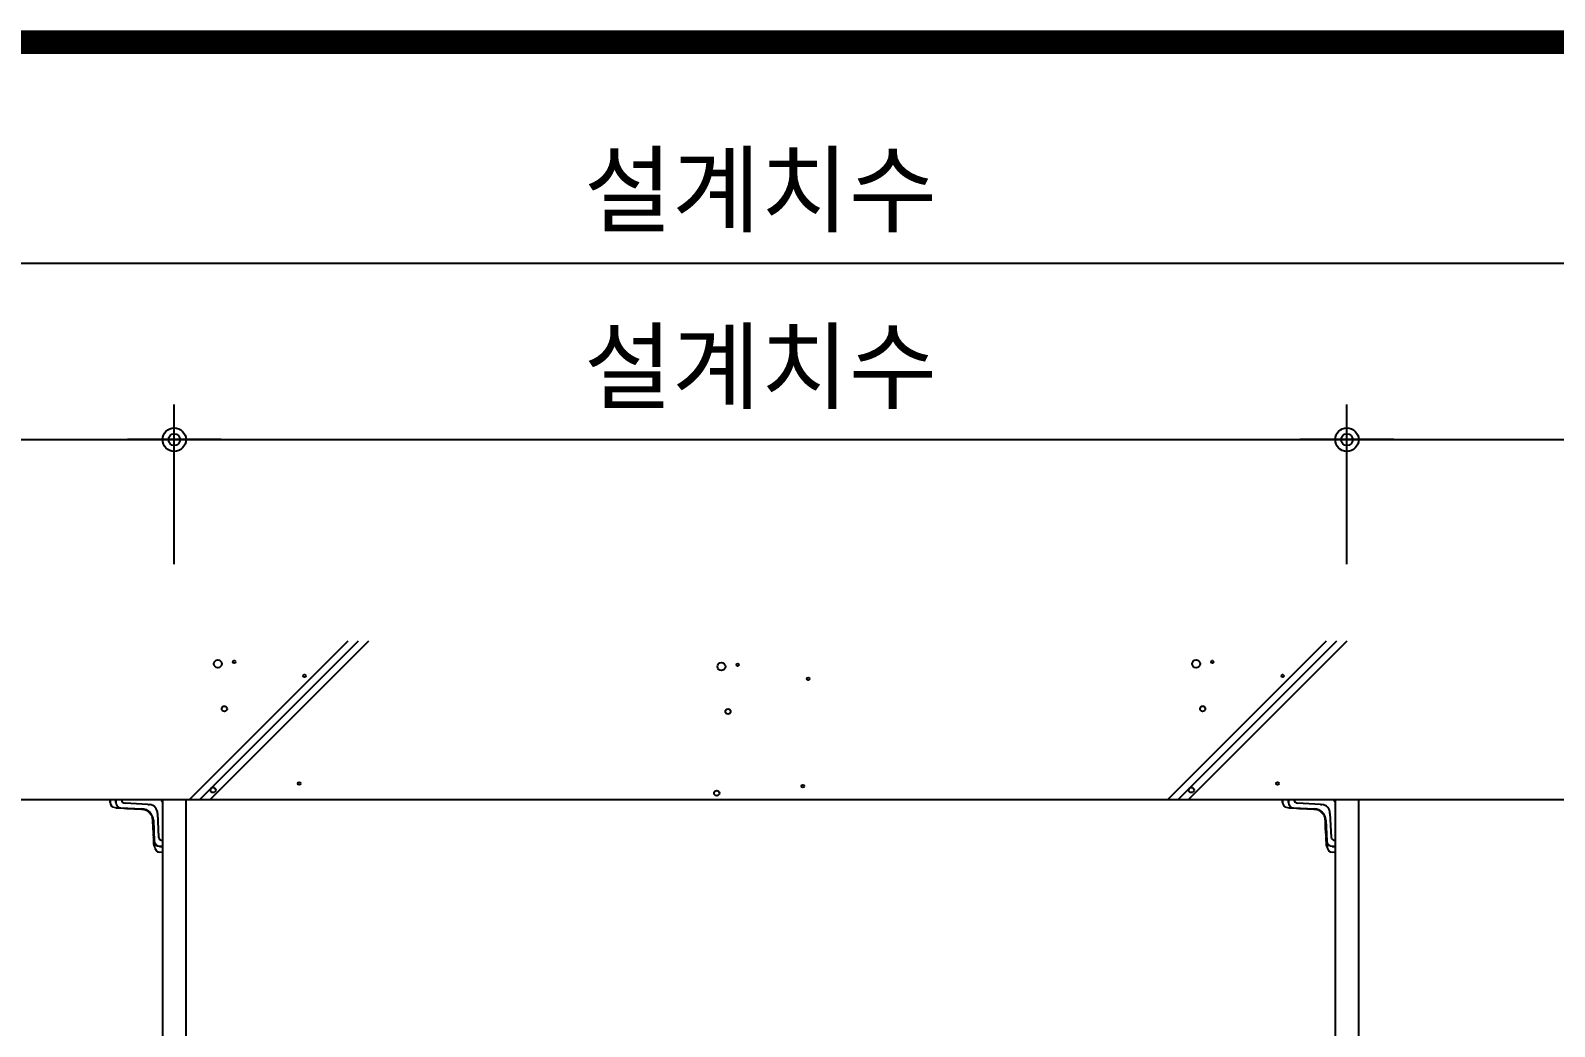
# Model space of a CAD drawing. Extents: x -256 to 8104, y -176 to 5714.
# Drawn here: x 3159 to 3809, y 3604 to 4029 of the extents above; entities that cross this region are included whole.
import ezdxf

# ---------------------------------------------------------------- set-up
doc = ezdxf.new("R2010")
doc.units = 0
doc.header["$LTSCALE"] = 30
doc.layers.get('0').update_dxf_attribs({"linetype": 'CONTINUOUS'})
doc.layers.get('DEFPOINTS').update_dxf_attribs({"linetype": 'CONTINUOUS'})
for name, color, linetype in [('0_toilet', 6, 'CONTINUOUS'), ('DIM', 7, 'CONTINUOUS'), ('경첩', 4, 'CONTINUOUS'), ('해치', 8, 'CONTINUOUS')]:
    doc.layers.add(name, color=color, linetype=linetype)
doc.styles.add('돋움', font='malgun.ttf')
doc.dimstyles.new('10', dxfattribs={"dimscale": 10, "dimtxt": 3, "dimasz": 1, "dimexe": 1.5, "dimexo": 2, "dimgap": 1, "dimtad": 1, "dimdec": 0, "dimlunit": 6, "dimtxsty": '돋움', "dimblk": 'DIMDOT', "dimcen": -1, "dimdle": 1.5, "dimclrt": 3, "dimazin": 3, "dimtfac": 1, "dimtdec": 0, "dimtix": 1, "dimtmove": 2, "dimatfit": 3, "dimldrblk": 'DIMDOT', "dimarcsym": 0})

# ---------------------------------------------------------------- blocks, each defined once
blk = doc.blocks.new('DIMDOT')
at = {"linetype": 'Continuous'}
blk.add_line((-2, 0), (2, 0), dxfattribs=at)
for radius in [0.5, 0.25]:
    blk.add_circle((0, 0), radius, dxfattribs=at)
blk = doc.blocks.new('*D454')
at = {"layer": 'DEFPOINTS', "color": 0}
for p in [(152541.71, 4030.39), (152041.71, 3957.26), (152541.71, 3957.26)]:
    blk.add_point(p, dxfattribs=at)
at = {"layer": 'DIM', "color": 0, "lineweight": -2, "ltscale": 10}
for p, q in [((152041.71, 3977.26), (152041.71, 4045.39)), ((152541.71, 3977.26), (152541.71, 4045.39)), ((152051.71, 4030.39), (152531.71, 4030.39))]:
    blk.add_line(p, q, dxfattribs=at)
at = {"layer": 'DIM', "color": 0, "lineweight": -2, "xscale": 10, "yscale": 10, "zscale": 10, "rotation": 180}
blk.add_blockref('DIMDOT', (152041.71, 4030.39), dxfattribs=at)
at = {"layer": 'DIM', "color": 0, "lineweight": -2, "xscale": 10, "yscale": 10, "zscale": 10}
blk.add_blockref('DIMDOT', (152541.71, 4030.39), dxfattribs=at)
at = {"layer": 'DIM', "color": 3, "insert": (152291.71, 4060.04), "char_height": 30, "attachment_point": 5, "style": '돋움'}
blk.add_mtext('설계치수', dxfattribs=at)
blk = doc.blocks.new('*D455')
at = {"layer": 'DEFPOINTS', "color": 0}
for p in [(152541.71, 4105.72), (151041.71, 3957.26), (152541.71, 3957.26)]:
    blk.add_point(p, dxfattribs=at)
at = {"layer": 'DIM', "color": 0, "lineweight": -2, "ltscale": 10}
for p, q in [((151041.71, 3977.26), (151041.71, 4120.72)), ((152541.71, 3977.26), (152541.71, 4120.72)), ((151051.71, 4105.72), (152531.71, 4105.72))]:
    blk.add_line(p, q, dxfattribs=at)
at = {"layer": 'DIM', "color": 0, "lineweight": -2, "xscale": 10, "yscale": 10, "zscale": 10, "rotation": 180}
blk.add_blockref('DIMDOT', (151041.71, 4105.72), dxfattribs=at)
at = {"layer": 'DIM', "color": 0, "lineweight": -2, "xscale": 10, "yscale": 10, "zscale": 10}
blk.add_blockref('DIMDOT', (152541.71, 4105.72), dxfattribs=at)
at = {"layer": 'DIM', "color": 3, "insert": (151791.71, 4135.38), "char_height": 30, "attachment_point": 5, "style": '돋움'}
blk.add_mtext('설계치수', dxfattribs=at)
blk = doc.blocks.new('*D456')
at = {"layer": 'DEFPOINTS', "color": 0}
for p in [(152041.71, 4030.39), (151541.71, 3957.26), (152041.71, 3957.26)]:
    blk.add_point(p, dxfattribs=at)
at = {"layer": 'DIM', "color": 0, "lineweight": -2, "ltscale": 10}
for p, q in [((151541.71, 3977.26), (151541.71, 4045.39)), ((152041.71, 3977.26), (152041.71, 4045.39)), ((151551.71, 4030.39), (152031.71, 4030.39))]:
    blk.add_line(p, q, dxfattribs=at)
at = {"layer": 'DIM', "color": 0, "lineweight": -2, "xscale": 10, "yscale": 10, "zscale": 10, "rotation": 180}
blk.add_blockref('DIMDOT', (151541.71, 4030.39), dxfattribs=at)
at = {"layer": 'DIM', "color": 0, "lineweight": -2, "xscale": 10, "yscale": 10, "zscale": 10}
blk.add_blockref('DIMDOT', (152041.71, 4030.39), dxfattribs=at)
at = {"layer": 'DIM', "color": 3, "insert": (151791.71, 4060.04), "char_height": 30, "attachment_point": 5, "style": '돋움'}
blk.add_mtext('설계치수', dxfattribs=at)
blk = doc.blocks.new('*D457')
at = {"layer": 'DEFPOINTS', "color": 0}
for p in [(151541.71, 4030.39), (151041.71, 3957.26), (151541.71, 3957.26)]:
    blk.add_point(p, dxfattribs=at)
at = {"layer": 'DIM', "color": 0, "lineweight": -2, "ltscale": 10}
for p, q in [((151041.71, 3977.26), (151041.71, 4045.39)), ((151541.71, 3977.26), (151541.71, 4045.39)), ((151051.71, 4030.39), (151531.71, 4030.39))]:
    blk.add_line(p, q, dxfattribs=at)
at = {"layer": 'DIM', "color": 0, "lineweight": -2, "xscale": 10, "yscale": 10, "zscale": 10, "rotation": 180}
blk.add_blockref('DIMDOT', (151041.71, 4030.39), dxfattribs=at)
at = {"layer": 'DIM', "color": 0, "lineweight": -2, "xscale": 10, "yscale": 10, "zscale": 10}
blk.add_blockref('DIMDOT', (151541.71, 4030.39), dxfattribs=at)
at = {"layer": 'DIM', "color": 3, "insert": (151291.71, 4060.04), "char_height": 30, "attachment_point": 5, "style": '돋움'}
blk.add_mtext('설계치수', dxfattribs=at)
blk = doc.blocks.new('AURA_15', base_point=(148321.48, 175.76))
blk.add_line((151041.71, 3876.82), (152541.71, 3876.82))
at = {"color": 4}
for p, q in [((151530.44, 3874.74), (151520.72, 3875.33)), ((151530.44, 3874.74), (151531.11, 3874.74)), ((152030.39, 3874.74), (152020.67, 3875.33)), ((152030.39, 3874.74), (152031.06, 3874.74)), ((151534.52, 3870.87), (151535.03, 3860.84)), ((152034.47, 3870.87), (152034.98, 3860.84))]:
    blk.add_line(p, q, dxfattribs=at)
at = {"color": 8, "const_width": 10}
blk.add_lwpolyline([(150805.64, 4199.92), (154153.46, 4199.92)], dxfattribs=at)
at = {"color": 4}
for centre, radius, start, end in [((151520.81, 3876.93), 1.61, 184.02269, 266.84997), ((151530.87, 3871.09), 3.66, 356.64811, 86.2207), ((152020.76, 3876.93), 1.61, 184.02269, 266.84997), ((152030.82, 3871.09), 3.66, 356.64811, 86.2207), ((151536.67, 3861.02), 1.65, 186.1664, 269.59836), ((152036.62, 3861.02), 1.65, 186.1664, 269.59836)]:
    blk.add_arc(centre, radius, start, end, dxfattribs=at)
at = {"layer": '0_toilet'}
for p, q in [((151536.71, 3876.82), (151536.71, 3151.82)), ((151546.71, 3876.82), (151546.71, 3151.82)), ((152036.66, 3876.82), (152036.66, 3151.82)), ((152046.76, 3151.81), (152046.76, 3876.81))]:
    blk.add_line(p, q, dxfattribs=at)
at = {"layer": '경첩', "color": 4, "linetype": 'Continuous', "lineweight": 15}
for p, q in [((151514.21, 3875.68), (151514.21, 3876.82)), ((151514.21, 3876.82), (151514.46, 3876.82)), ((151514.46, 3875.68), (151514.21, 3875.68)), ((151514.46, 3876.82), (151514.46, 3875.68)), ((151514.46, 3876.82), (151516.61, 3876.82)), ((151518.95, 3873.21), (151516.45, 3873.33)), ((151516.46, 3873.58), (151517.91, 3873.51)), ((151516.61, 3876.82), (151516.61, 3875.57)), ((151516.61, 3875.57), (151516.71, 3875.57)), ((151516.71, 3875.56), (151516.71, 3876.82)), ((151516.71, 3876.82), (151516.96, 3876.82)), ((151516.71, 3875.56), (151516.96, 3875.56)), ((151516.94, 3873.14), (151517.11, 3873.3)), ((151516.94, 3873.14), (151517.03, 3873.05)), ((151516.96, 3876.82), (151516.96, 3875.56)), ((151535.21, 3876.82), (151516.96, 3876.82)), ((151520.24, 3872.9), (151517.03, 3873.05)), ((151527.92, 3872.79), (151518.95, 3873.21)), ((151518.96, 3873.46), (151527.93, 3873.04)), ((151520.24, 3872.9), (151520.48, 3873.14)), ((151520.92, 3872.87), (151521.16, 3873.11)), ((151521.26, 3872.85), (151521.49, 3873.09)), ((151521.93, 3872.82), (151522.17, 3873.06)), ((151536.71, 3857.07), (151536.71, 3875.32)), ((152014.16, 3875.68), (152014.16, 3876.82)), ((152014.16, 3876.82), (152014.41, 3876.82)), ((152014.41, 3875.68), (152014.16, 3875.68)), ((152014.41, 3876.82), (152014.41, 3875.68)), ((152014.41, 3876.82), (152016.56, 3876.82)), ((152018.9, 3873.21), (152016.4, 3873.33)), ((152016.41, 3873.58), (152017.86, 3873.51)), ((152016.56, 3876.82), (152016.56, 3875.57)), ((152016.56, 3875.57), (152016.66, 3875.57)), ((152016.66, 3875.56), (152016.66, 3876.82)), ((152016.66, 3876.82), (152016.91, 3876.82)), ((152016.66, 3875.56), (152016.91, 3875.56)), ((152016.89, 3873.14), (152017.06, 3873.3)), ((152016.89, 3873.14), (152016.98, 3873.05)), ((152016.91, 3876.82), (152016.91, 3875.56)), ((152035.16, 3876.82), (152016.91, 3876.82)), ((152020.19, 3872.9), (152016.98, 3873.05)), ((152027.87, 3872.79), (152018.9, 3873.21)), ((152018.91, 3873.46), (152027.88, 3873.04)), ((152020.19, 3872.9), (152020.43, 3873.14)), ((152020.87, 3872.87), (152021.11, 3873.11)), ((152021.21, 3872.85), (152021.44, 3873.09)), ((152021.88, 3872.82), (152022.12, 3873.06)), ((152036.66, 3857.07), (152036.66, 3875.32)), ((151524.63, 3872.69), (151521.93, 3872.82)), ((151524.63, 3872.69), (151524.87, 3872.93)), ((151525.31, 3872.66), (151525.55, 3872.9)), ((151525.64, 3872.65), (151525.88, 3872.89)), ((151526.32, 3872.61), (151526.56, 3872.85)), ((151527.67, 3872.55), (151526.32, 3872.61)), ((151527.67, 3872.55), (151527.91, 3872.79)), ((151527.91, 3872.54), (151527.67, 3872.55)), ((151528.92, 3872.38), (151529.12, 3872.59)), ((151529.45, 3872.21), (151529.64, 3872.4)), ((151529.69, 3872.1), (151529.88, 3872.29)), ((151530.16, 3871.85), (151530.34, 3872.04)), ((151530.37, 3871.72), (151530.55, 3871.89)), ((151531.46, 3870.68), (151531.64, 3870.86)), ((151531.61, 3870.48), (151531.79, 3870.66)), ((151531.87, 3870.04), (151532.06, 3870.22)), ((151531.99, 3869.8), (151532.18, 3869.99)), ((151532.16, 3869.4), (151532.35, 3869.6)), ((151532.51, 3869.09), (151532.31, 3868.88)), ((151532.31, 3868.88), (151532.52, 3869.08)), ((151532.38, 3868.51), (151532.6, 3868.72)), ((151532.41, 3868.28), (151532.64, 3868.51)), ((151532.46, 3867.37), (151532.43, 3868.02)), ((151532.46, 3867.37), (151532.7, 3867.61)), ((151532.47, 3867.27), (151532.46, 3867.37)), ((151532.47, 3867.27), (151532.71, 3867.51)), ((151532.48, 3866.93), (151532.47, 3867.27)), ((151532.48, 3866.93), (151532.72, 3867.17)), ((151532.49, 3866.83), (151532.48, 3866.93)), ((151532.49, 3866.83), (151532.73, 3867.07)), ((151532.53, 3865.91), (151532.49, 3866.83)), ((151533.1, 3859.06), (151532.68, 3868.03)), ((151532.93, 3868.04), (151533.35, 3859.07)), ((152024.58, 3872.69), (152021.88, 3872.82)), ((152024.58, 3872.69), (152024.82, 3872.93)), ((152025.26, 3872.66), (152025.5, 3872.9)), ((152025.59, 3872.65), (152025.83, 3872.89)), ((152026.27, 3872.61), (152026.51, 3872.85)), ((152027.62, 3872.55), (152026.27, 3872.61)), ((152027.62, 3872.55), (152027.86, 3872.79)), ((152027.86, 3872.54), (152027.62, 3872.55)), ((152028.87, 3872.38), (152029.07, 3872.59)), ((152029.4, 3872.21), (152029.59, 3872.4)), ((152029.64, 3872.1), (152029.83, 3872.29)), ((152030.11, 3871.85), (152030.29, 3872.04)), ((152030.32, 3871.72), (152030.5, 3871.89)), ((152031.41, 3870.68), (152031.59, 3870.86)), ((152031.56, 3870.48), (152031.74, 3870.66)), ((152031.82, 3870.04), (152032.01, 3870.22)), ((152031.94, 3869.8), (152032.13, 3869.99)), ((152032.11, 3869.4), (152032.3, 3869.6)), ((152032.46, 3869.09), (152032.26, 3868.88)), ((152032.26, 3868.88), (152032.47, 3869.08)), ((152032.33, 3868.51), (152032.55, 3868.72)), ((152032.36, 3868.28), (152032.59, 3868.51)), ((152032.41, 3867.37), (152032.38, 3868.02)), ((152032.41, 3867.37), (152032.65, 3867.61)), ((152032.42, 3867.27), (152032.41, 3867.37)), ((152032.42, 3867.27), (152032.66, 3867.51)), ((152032.43, 3866.93), (152032.42, 3867.27)), ((152032.43, 3866.93), (152032.67, 3867.17)), ((152032.44, 3866.83), (152032.43, 3866.93)), ((152032.44, 3866.83), (152032.68, 3867.07)), ((152032.48, 3865.91), (152032.44, 3866.83)), ((152033.05, 3859.06), (152032.63, 3868.03)), ((152032.88, 3868.04), (152033.3, 3859.07)), ((151532.53, 3865.91), (151532.77, 3866.15)), ((151532.54, 3865.68), (151532.78, 3865.91)), ((151532.56, 3865.25), (151532.54, 3865.68)), ((151532.56, 3865.25), (151532.8, 3865.49)), ((151532.56, 3865.25), (151532.8, 3865.48)), ((151532.7, 3862.38), (151532.56, 3865.25)), ((151532.7, 3862.38), (151532.94, 3862.61)), ((151532.71, 3862.04), (151532.95, 3862.28)), ((151532.75, 3861.36), (151532.71, 3862.04)), ((151532.75, 3861.36), (151532.99, 3861.6)), ((151532.76, 3861.03), (151533, 3861.26)), ((151532.79, 3860.35), (151533.03, 3860.59)), ((151532.92, 3857.65), (151532.79, 3860.35)), ((152032.48, 3865.91), (152032.72, 3866.15)), ((152032.49, 3865.68), (152032.73, 3865.91)), ((152032.51, 3865.25), (152032.49, 3865.68)), ((152032.51, 3865.25), (152032.75, 3865.49)), ((152032.51, 3865.25), (152032.75, 3865.48)), ((152032.65, 3862.38), (152032.51, 3865.25)), ((152032.65, 3862.38), (152032.89, 3862.61)), ((152032.66, 3862.04), (152032.9, 3862.28)), ((152032.7, 3861.36), (152032.66, 3862.04)), ((152032.7, 3861.36), (152032.94, 3861.6)), ((152032.71, 3861.03), (152032.95, 3861.26)), ((152032.74, 3860.35), (152032.98, 3860.59)), ((152032.87, 3857.65), (152032.74, 3860.35)), ((151532.92, 3857.65), (151533.16, 3857.89)), ((151533.03, 3857.05), (151533.19, 3857.21)), ((151533.22, 3856.56), (151533.1, 3859.06)), ((151533.4, 3858.02), (151533.47, 3856.57)), ((151535.45, 3857.07), (151536.71, 3857.07)), ((151535.45, 3856.82), (151535.45, 3857.07)), ((151536.71, 3856.82), (151535.45, 3856.82)), ((151535.46, 3856.82), (151535.46, 3856.72)), ((151535.46, 3856.72), (151536.71, 3856.72)), ((151535.57, 3854.57), (151536.71, 3854.57)), ((151535.57, 3854.57), (151535.57, 3854.32)), ((151536.71, 3854.32), (151535.57, 3854.32)), ((151536.71, 3857.07), (151536.71, 3856.82)), ((151536.71, 3856.72), (151536.71, 3854.57)), ((151536.71, 3854.57), (151536.71, 3854.32)), ((152032.87, 3857.65), (152033.11, 3857.89)), ((152032.98, 3857.05), (152033.14, 3857.21)), ((152033.17, 3856.56), (152033.05, 3859.06)), ((152033.35, 3858.02), (152033.42, 3856.57)), ((152035.4, 3857.07), (152036.66, 3857.07)), ((152035.4, 3856.82), (152035.4, 3857.07)), ((152036.66, 3856.82), (152035.4, 3856.82)), ((152035.41, 3856.82), (152035.41, 3856.72)), ((152035.41, 3856.72), (152036.66, 3856.72)), ((152035.52, 3854.57), (152036.66, 3854.57)), ((152035.52, 3854.57), (152035.52, 3854.32)), ((152036.66, 3854.32), (152035.52, 3854.32)), ((152036.66, 3857.07), (152036.66, 3856.82)), ((152036.66, 3856.72), (152036.66, 3854.57)), ((152036.66, 3854.57), (152036.66, 3854.32))]:
    blk.add_line(p, q, dxfattribs=at)
at = {"layer": '경첩', "color": 4, "linetype": 'Continuous', "lineweight": 15, "flags": 128}
for points in [[(151516.46, 3873.58), (151516.46, 3873.53), (151516.46, 3873.48), (151516.46, 3873.44), (151516.45, 3873.4), (151516.45, 3873.37), (151516.45, 3873.35), (151516.45, 3873.34), (151516.45, 3873.33)], [(151518.95, 3873.21), (151518.95, 3873.22), (151518.95, 3873.23), (151518.95, 3873.25), (151518.95, 3873.29), (151518.96, 3873.32), (151518.96, 3873.37), (151518.96, 3873.41), (151518.96, 3873.46)], [(151527.92, 3872.79), (151527.92, 3872.79), (151527.92, 3872.81), (151527.93, 3872.83), (151527.93, 3872.86), (151527.93, 3872.9), (151527.93, 3872.94), (151527.93, 3872.99), (151527.93, 3873.04)], [(152016.41, 3873.58), (152016.41, 3873.53), (152016.41, 3873.48), (152016.41, 3873.44), (152016.4, 3873.4), (152016.4, 3873.37), (152016.4, 3873.35), (152016.4, 3873.34), (152016.4, 3873.33)], [(152018.9, 3873.21), (152018.9, 3873.22), (152018.9, 3873.23), (152018.9, 3873.25), (152018.9, 3873.29), (152018.91, 3873.32), (152018.91, 3873.37), (152018.91, 3873.41), (152018.91, 3873.46)], [(152027.87, 3872.79), (152027.87, 3872.79), (152027.87, 3872.81), (152027.88, 3872.83), (152027.88, 3872.86), (152027.88, 3872.9), (152027.88, 3872.94), (152027.88, 3872.99), (152027.88, 3873.04)], [(151520.92, 3872.87), (151520.9, 3872.87), (151520.87, 3872.87), (151520.8, 3872.87), (151520.72, 3872.88), (151520.62, 3872.88), (151520.5, 3872.89), (151520.37, 3872.9), (151520.24, 3872.9)], [(151521.93, 3872.82), (151521.81, 3872.83), (151521.7, 3872.83), (151521.59, 3872.84), (151521.5, 3872.84), (151521.41, 3872.85), (151521.35, 3872.85), (151521.3, 3872.85), (151521.27, 3872.85), (151521.26, 3872.85)], [(151525.31, 3872.66), (151525.29, 3872.66), (151525.26, 3872.66), (151525.19, 3872.67), (151525.11, 3872.67), (151525.01, 3872.68), (151524.89, 3872.68), (151524.76, 3872.69), (151524.63, 3872.69)], [(151526.32, 3872.61), (151526.19, 3872.62), (151526.06, 3872.63), (151525.95, 3872.63), (151525.84, 3872.64), (151525.76, 3872.64), (151525.7, 3872.64), (151525.66, 3872.65), (151525.64, 3872.65)], [(151532.31, 3868.88), (151532.31, 3868.88), (151532.31, 3868.88)], [(151532.41, 3868.28), (151532.39, 3868.45), (151532.38, 3868.51)], [(151532.68, 3868.03), (151532.69, 3868.03), (151532.7, 3868.03), (151532.72, 3868.03), (151532.76, 3868.03), (151532.79, 3868.04), (151532.84, 3868.04), (151532.88, 3868.04), (151532.93, 3868.04)], [(152020.87, 3872.87), (152020.85, 3872.87), (152020.82, 3872.87), (152020.75, 3872.87), (152020.67, 3872.88), (152020.57, 3872.88), (152020.45, 3872.89), (152020.32, 3872.9), (152020.19, 3872.9)], [(152021.88, 3872.82), (152021.76, 3872.83), (152021.65, 3872.83), (152021.54, 3872.84), (152021.45, 3872.84), (152021.36, 3872.85), (152021.3, 3872.85), (152021.25, 3872.85), (152021.22, 3872.85), (152021.21, 3872.85)], [(152025.26, 3872.66), (152025.24, 3872.66), (152025.21, 3872.66), (152025.14, 3872.67), (152025.06, 3872.67), (152024.96, 3872.68), (152024.84, 3872.68), (152024.71, 3872.69), (152024.58, 3872.69)], [(152026.27, 3872.61), (152026.14, 3872.62), (152026.01, 3872.63), (152025.9, 3872.63), (152025.79, 3872.64), (152025.71, 3872.64), (152025.65, 3872.64), (152025.61, 3872.65), (152025.59, 3872.65)], [(152032.26, 3868.88), (152032.26, 3868.88), (152032.26, 3868.88)], [(152032.36, 3868.28), (152032.34, 3868.45), (152032.33, 3868.51)], [(152032.63, 3868.03), (152032.64, 3868.03), (152032.65, 3868.03), (152032.67, 3868.03), (152032.71, 3868.03), (152032.74, 3868.04), (152032.79, 3868.04), (152032.83, 3868.04), (152032.88, 3868.04)], [(151532.54, 3865.68), (151532.54, 3865.75), (151532.54, 3865.83), (151532.53, 3865.91)], [(151532.56, 3865.25), (151532.56, 3865.25), (151532.56, 3865.25)], [(151532.79, 3860.35), (151532.79, 3860.48), (151532.78, 3860.61), (151532.78, 3860.73), (151532.77, 3860.83), (151532.77, 3860.91), (151532.76, 3860.97), (151532.76, 3861.01), (151532.76, 3861.03)], [(152032.49, 3865.68), (152032.49, 3865.75), (152032.49, 3865.83), (152032.48, 3865.91)], [(152032.51, 3865.25), (152032.51, 3865.25), (152032.51, 3865.25)], [(152032.74, 3860.35), (152032.74, 3860.48), (152032.73, 3860.61), (152032.73, 3860.73), (152032.72, 3860.83), (152032.72, 3860.91), (152032.71, 3860.97), (152032.71, 3861.01), (152032.71, 3861.03)], [(151532.95, 3857.14), (151532.94, 3857.24), (151532.93, 3857.37), (151532.93, 3857.51), (151532.92, 3857.65)], [(151532.95, 3857.14), (151532.96, 3857.12), (151532.98, 3857.1), (151533, 3857.09), (151533.01, 3857.07), (151533.02, 3857.06), (151533.03, 3857.06), (151533.03, 3857.05), (151533.03, 3857.05)], [(151533.1, 3859.06), (151533.11, 3859.06), (151533.12, 3859.06), (151533.15, 3859.06), (151533.18, 3859.06), (151533.22, 3859.06), (151533.26, 3859.06), (151533.31, 3859.07), (151533.35, 3859.07)], [(151533.47, 3856.57), (151533.42, 3856.57), (151533.38, 3856.56), (151533.33, 3856.56), (151533.3, 3856.56), (151533.26, 3856.56), (151533.24, 3856.56), (151533.23, 3856.56), (151533.22, 3856.56)], [(152032.9, 3857.14), (152032.89, 3857.24), (152032.88, 3857.37), (152032.88, 3857.51), (152032.87, 3857.65)], [(152032.9, 3857.14), (152032.91, 3857.12), (152032.93, 3857.1), (152032.95, 3857.09), (152032.96, 3857.07), (152032.97, 3857.06), (152032.98, 3857.06), (152032.98, 3857.05), (152032.98, 3857.05)], [(152033.05, 3859.06), (152033.06, 3859.06), (152033.07, 3859.06), (152033.1, 3859.06), (152033.13, 3859.06), (152033.17, 3859.06), (152033.21, 3859.06), (152033.26, 3859.07), (152033.3, 3859.07)], [(152033.42, 3856.57), (152033.37, 3856.57), (152033.33, 3856.56), (152033.28, 3856.56), (152033.25, 3856.56), (152033.21, 3856.56), (152033.19, 3856.56), (152033.18, 3856.56), (152033.17, 3856.56)]]:
    blk.add_lwpolyline(points, dxfattribs=at)
at = {"layer": '경첩', "color": 4, "linetype": 'Continuous', "lineweight": 15}
for centre, radius, start, end in [((151516.56, 3875.68), 2.35, 180, 267.30166), ((151516.56, 3875.68), 2.1, 180, 267.30166), ((151519.06, 3875.56), 2.35, 180, 267.30166), ((151519.06, 3875.56), 2.1, 180, 267.30166), ((151527.69, 3867.8), 5.25, 2.69834, 87.30166), ((151535.21, 3875.32), 1.5, 0, 90), ((152016.51, 3875.68), 2.35, 180, 267.30166), ((152016.51, 3875.68), 2.1, 180, 267.30166), ((152019.01, 3875.56), 2.35, 180, 267.30166), ((152019.01, 3875.56), 2.1, 180, 267.30166), ((152027.64, 3867.8), 5.25, 2.69834, 87.30166), ((152035.16, 3875.32), 1.5, 0, 90), ((151527.69, 3867.8), 4.75, 75, 87.30166), ((151527.69, 3867.8), 5, 2.69834, 87.30166), ((151527.69, 3867.8), 4.75, 68.24939, 75.00018), ((151527.69, 3867.8), 4.75, 58.70023, 65.00519), ((151527.69, 3867.8), 4.75, 55.61419, 58.70089), ((151527.69, 3867.8), 4.75, 37.43916, 55.61511), ((151527.69, 3867.79), 4.75, 34.38551, 37.43877), ((151527.69, 3867.8), 4.75, 28.17355, 34.38489), ((151527.69, 3867.8), 4.75, 19.76602, 24.99481), ((151527.69, 3867.8), 4.75, 13.24314, 19.76602), ((151527.69, 3867.8), 4.75, 8.6056, 13.16233), ((151527.69, 3867.8), 4.75, 2.69834, 5.90882), ((152027.64, 3867.8), 4.75, 75, 87.30166), ((152027.64, 3867.8), 5, 2.69834, 87.30166), ((152027.64, 3867.8), 4.75, 68.24939, 75.00018), ((152027.64, 3867.8), 4.75, 58.70023, 65.00519), ((152027.64, 3867.8), 4.75, 55.61419, 58.70089), ((152027.64, 3867.8), 4.75, 37.43916, 55.61511), ((152027.64, 3867.79), 4.75, 34.38551, 37.43877), ((152027.64, 3867.8), 4.75, 28.17355, 34.38489), ((152027.64, 3867.8), 4.75, 19.76602, 24.99481), ((152027.64, 3867.8), 4.75, 13.24314, 19.76602), ((152027.64, 3867.8), 4.75, 8.6056, 13.16233), ((152027.64, 3867.8), 4.75, 2.69834, 5.90882), ((151535.45, 3859.17), 2.35, 182.69834, 270), ((151535.57, 3856.67), 2.35, 182.69834, 270), ((151535.45, 3859.17), 2.1, 182.69834, 270), ((151535.57, 3856.67), 2.1, 182.69834, 270), ((152035.4, 3859.17), 2.35, 182.69834, 270), ((152035.52, 3856.67), 2.35, 182.69834, 270), ((152035.4, 3859.17), 2.1, 182.69834, 270), ((152035.52, 3856.67), 2.1, 182.69834, 270)]:
    blk.add_arc(centre, radius, start, end, dxfattribs=at)
at = {"layer": '해치'}
for p, q in [((151548.17, 3876.82), (151615.9, 3944.56)), ((151556.99, 3876.82), (151624.73, 3944.56)), ((151965.29, 3876.82), (152033.03, 3944.56)), ((151974.11, 3876.82), (152041.85, 3944.56))]:
    blk.add_line(p, q, dxfattribs=at)
at = {"layer": '해치', "color": 2}
for p, q in [((151552.58, 3876.82), (151620.32, 3944.56)), ((151969.7, 3876.82), (152037.44, 3944.56))]:
    blk.add_line(p, q, dxfattribs=at)
at = {"layer": '해치'}
for centre, radius in [((151560.28, 3934.77), 1.68), ((151567.23, 3935.56), 0.56), ((151775.02, 3933.59), 1.68), ((151781.97, 3934.38), 0.56), ((151977.41, 3934.77), 1.68), ((151984.35, 3935.56), 0.56), ((151597.23, 3929.59), 0.56), ((151811.97, 3928.41), 0.56), ((152014.35, 3929.59), 0.56), ((151563.08, 3915.6), 1.12), ((151777.82, 3914.43), 1.12), ((151980.2, 3915.6), 1.12), ((151558.27, 3880.93), 1.12), ((151594.99, 3883.72), 0.559), ((151773.01, 3879.61), 1.12), ((151809.73, 3882.54), 0.559), ((151975.4, 3880.93), 1.12), ((152012.11, 3883.72), 0.559)]:
    blk.add_circle(centre, radius, dxfattribs=at)
at = {"layer": 'DIM', "ltscale": 10}
for base, p1, p2, picture, middle in [((152541.71, 4105.72), (151041.71, 3957.26), (152541.71, 3957.26), '*D455', (151791.71, 4135.38)), ((151541.71, 4030.39), (151041.71, 3957.26), (151541.71, 3957.26), '*D457', (151291.71, 4060.04)), ((152041.71, 4030.39), (151541.71, 3957.26), (152041.71, 3957.26), '*D456', (151791.71, 4060.04)), ((152541.71, 4030.39), (152041.71, 3957.26), (152541.71, 3957.26), '*D454', (152291.71, 4060.04))]:
    dim = blk.add_linear_dim(base=base, p1=p1, p2=p2, text='설계치수', dimstyle='10', override={"dimtxsty": '돋움'}, dxfattribs=at)
    dim.commit()
    dim.dimension.update_dxf_attribs({"geometry": picture, "text_midpoint": middle})

msp = doc.modelspace()

# ---------------------------------------------------------------- block references
msp.add_blockref('AURA_15', (0, 0))

doc.saveas('drawing.dxf')
